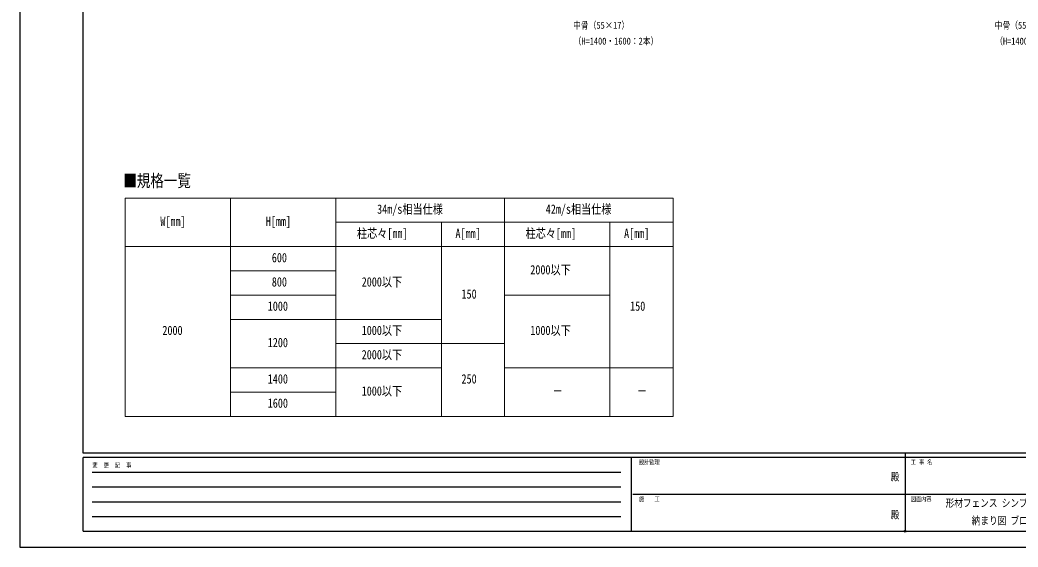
# Model space of a CAD drawing. Units: millimetres, scale not verified. Extents: x -4205 to 4205, y -2970 to 2970.
# Drawn here: x -4205 to 530, y -2970 to -471 of the extents above; entities that cross this region are included whole.
import ezdxf
from ezdxf.enums import TextEntityAlignment as Align

# ---------------------------------------------------------------- set-up
doc = ezdxf.new("R2010")
doc.units = ezdxf.units.MM
doc.header["$LTSCALE"] = 16
doc.header["$PDMODE"] = 32
doc.header["$PDSIZE"] = 8
doc.layers.add('0-1_TABLE1', color=7, linetype='Continuous', lineweight=18)
for name, color, linetype in [('0-2_USER1', 3, 'Continuous'), ('0-5_YKK_D', 6, 'Continuous'), ('0-6_YKK_ZWAK', 7, 'Continuous')]:
    doc.layers.add(name, color=color, linetype=linetype)
doc.styles.add('ＭＳ ゴシック', font='')
doc.styles.get('ＭＳ ゴシック').set_extended_font_data('MS Gothic')

msp = doc.modelspace()

# ---------------------------------------------------------------- linework, layer by layer
at = {"layer": '0-1_TABLE1'}
for p, q in [((-3705.71, -1315.3), (-1105.71, -1315.3)), ((-3705.71, -1315.3), (-3705.71, -2350.3)), ((-3205.71, -1315.3), (-3205.71, -2350.3)), ((-2705.71, -1315.3), (-2705.71, -2350.3)), ((-1905.71, -1315.3), (-1905.71, -2350.3)), ((-2705.71, -1430.3), (-1105.71, -1430.3)), ((-2205.71, -1430.3), (-2205.71, -2350.3)), ((-1405.71, -1430.3), (-1405.71, -2350.3)), ((-3705.71, -1545.3), (-1105.71, -1545.3)), ((-3205.71, -1660.3), (-2705.71, -1660.3)), ((-3205.71, -1775.3), (-2705.71, -1775.3)), ((-1905.71, -1775.3), (-1405.71, -1775.3)), ((-3205.71, -1890.3), (-2205.71, -1890.3)), ((-2705.71, -2005.3), (-1905.71, -2005.3)), ((-3205.71, -2120.3), (-2205.71, -2120.3)), ((-1905.71, -2120.3), (-1105.71, -2120.3)), ((-3205.71, -2235.3), (-2705.71, -2235.3))]:
    msp.add_line(p, q, dxfattribs=at)
for points in [[(-1105.71, -1315.3), (-1105.71, -1430.3), (-1105.71, -2350.3)], [(-3705.71, -2350.3), (-3205.71, -2350.3), (-2705.71, -2350.3), (-1105.71, -2350.3)]]:
    msp.add_lwpolyline(points, dxfattribs=at)
at = {"layer": '0-6_YKK_ZWAK'}
for p, q in [((-3904.98, -2525), (-3904.98, 2775)), ((3895.02, -2525), (-3904.98, -2525)), ((-1304.98, -2545), (-3904.98, -2545)), ((-3904.98, -2895), (-3904.98, -2545)), ((-1304.98, -2545), (-1304.98, -2895)), ((-4.98, -2545), (-1304.98, -2545)), ((-4.98, -2525), (-4.98, -2895)), ((1295.02, -2545), (-4.98, -2545)), ((-3862.48, -2615), (-1354.98, -2615)), ((-3862.48, -2685), (-1354.98, -2685)), ((-1297.48, -2720), (-4.98, -2720)), ((-4.98, -2720), (1295.02, -2720)), ((-3862.48, -2755), (-1354.98, -2755)), ((-3862.48, -2825), (-1354.98, -2825)), ((-3904.98, -2895), (-1304.98, -2895)), ((-1304.98, -2895), (-4.98, -2895)), ((-4.98, -2895), (1295.02, -2895))]:
    msp.add_line(p, q, dxfattribs=at)
msp.add_lwpolyline([(-4205, -2970), (4205, -2970), (4205, 2970), (-4205, 2970)], close=True, dxfattribs=at)
msp.add_point((-4.98, -2895), dxfattribs=at)

# ---------------------------------------------------------------- texts
at = {"layer": '0-1_TABLE1', "style": 'ＭＳ ゴシック', "width": 0.8}
for s, p in [('34m/s相当仕様', (-2510.51, -1402.8)), ('42m/s相当仕様', (-1710.51, -1402.8)), ('W[㎜]', (-3538.91, -1460.3)), ('H[㎜]', (-3038.91, -1460.3)), ('柱芯々[㎜]', (-2606.11, -1517.8)), ('A[㎜]', (-2138.91, -1517.8)), ('柱芯々[㎜]', (-1806.11, -1517.8)), ('A[㎜]', (-1338.91, -1517.8)), ('600', (-3010.11, -1632.8)), ('2000以下', (-1783.71, -1690.3)), ('800', (-3010.11, -1747.8)), ('2000以下', (-2583.71, -1747.8)), ('150', (-2110.11, -1805.3)), ('1000', (-3029.31, -1862.8)), ('150', (-1310.11, -1862.8)), ('2000', (-3529.31, -1977.8)), ('1000以下', (-2583.71, -1977.8)), ('1000以下', (-1783.71, -1977.8)), ('1200', (-3029.31, -2035.3)), ('2000以下', (-2583.71, -2092.8)), ('1400', (-3029.31, -2207.8)), ('250', (-2110.11, -2207.8)), ('1000以下', (-2583.71, -2265.3)), ('1600', (-3029.31, -2322.8)), ('－', (-1678.11, -2265.3)), ('－', (-1278.11, -2265.3))]:
    msp.add_text(s, height=43.99, dxfattribs=at).set_placement(p, align=Align.BOTTOM_LEFT)
at = {"layer": '0-2_USER1', "style": 'ＭＳ ゴシック', "width": 0.8}
for s, height, p in [('■規格一覧', 58.65, (-3714.24, -1279.72)), ('形材フェンス シンプレオフェンス YL1型', 36.66, (186.35, -2790.83)), (' 納まり図 ブロック建て 自由柱', 36.66, (290.35, -2874.17))]:
    msp.add_text(s, height=height, dxfattribs=at).set_placement(p, align=Align.BOTTOM_LEFT)
at = {"layer": '0-5_YKK_D', "style": 'ＭＳ ゴシック', "width": 0.8}
for s, p in [('中骨（55×17）', (-1580.7, -522.28)), ('中骨（55×17）', (419.3, -522.28)), ('（H=1400・1600：2本）', (-1578.3, -597.28)), ('（H=1400・1600：2本）', (421.7, -597.28))]:
    msp.add_text(s, height=32.99, dxfattribs=at).set_placement(p, align=Align.BOTTOM_LEFT)
at = {"layer": '0-6_YKK_ZWAK', "style": 'ＭＳ ゴシック', "width": 0.8}
for s, height, p in [('設計監理', 21.99, (-1268.31, -2585)), ('工 事 名', 21.99, (21.27, -2585)), ('変  更  記  事', 21.99, (-3861.31, -2600)), ('殿', 36.66, (-73.67, -2665.83)), ('施\u3000\u3000工', 21.99, (-1268.31, -2760)), ('図面内容', 21.99, (21.27, -2760)), ('殿', 36.66, (-73.67, -2845.83))]:
    msp.add_text(s, height=height, dxfattribs=at).set_placement(p, align=Align.BOTTOM_LEFT)

doc.saveas('drawing.dxf')
